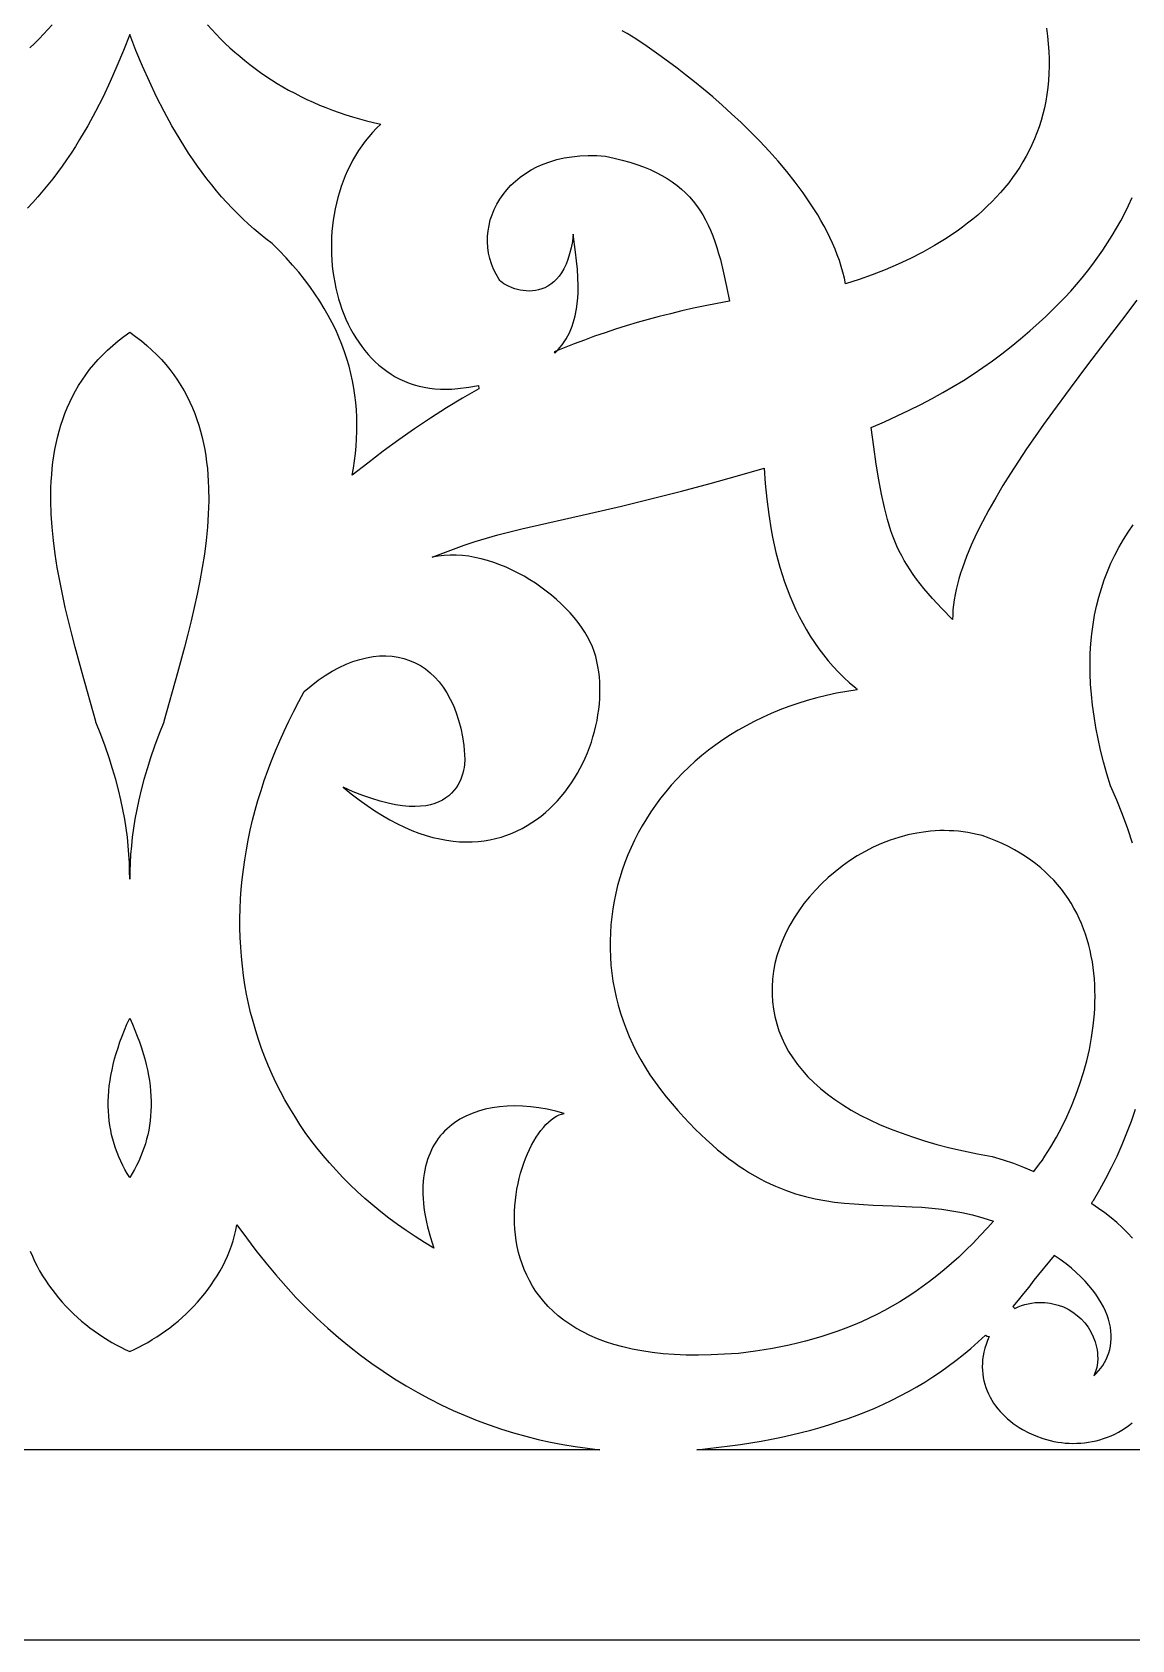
# Model space of a CAD drawing. Extents: x -53 to 63, y 3 to 43.
# Drawn here: x -24.54 to -8.63, y 2.79 to 26.06 of the extents above; entities that cross this region are included whole.
import ezdxf

# ---------------------------------------------------------------- set-up
doc = ezdxf.new("R2010")
doc.units = 0
doc.header["$MEASUREMENT"] = 0
doc.layers.add('LAYER_1', color=18, linetype='CONTINUOUS')

msp = doc.modelspace()

# ---------------------------------------------------------------- linework, layer by layer
at = {"layer": 'LAYER_1'}
for points in [[(-22.009, 26.173), (-21.883, 26.036), (-21.818, 25.969), (-21.751, 25.903), (-21.683, 25.839), (-21.613, 25.776), (-21.541, 25.715), (-21.468, 25.654), (-21.394, 25.596), (-21.318, 25.538), (-21.241, 25.483), (-21.162, 25.428), (-21.081, 25.375), (-20.999, 25.324), (-20.916, 25.274), (-20.832, 25.226), (-20.745, 25.18), (-20.658, 25.135), (-20.569, 25.092), (-20.478, 25.05), (-20.387, 25.01), (-20.294, 24.972), (-20.199, 24.936), (-20.103, 24.902), (-20.006, 24.869), (-19.907, 24.838), (-19.807, 24.809), (-19.706, 24.782), (-19.604, 24.757), (-19.5, 24.734), (-19.5, 24.734), (-19.56, 24.675), (-19.617, 24.614), (-19.672, 24.551), (-19.724, 24.486), (-19.774, 24.42), (-19.82, 24.351), (-19.864, 24.281), (-19.906, 24.209), (-19.944, 24.135), (-19.98, 24.061), (-20.014, 23.985), (-20.044, 23.907), (-20.072, 23.829), (-20.098, 23.75), (-20.121, 23.67), (-20.141, 23.589), (-20.159, 23.508), (-20.175, 23.426), (-20.187, 23.344), (-20.198, 23.261), (-20.205, 23.178), (-20.211, 23.095), (-20.214, 23.012), (-20.214, 22.929), (-20.212, 22.847), (-20.208, 22.765), (-20.201, 22.683), (-20.192, 22.601), (-20.18, 22.52), (-20.166, 22.44), (-20.15, 22.361), (-20.131, 22.283), (-20.11, 22.206), (-20.087, 22.13), (-20.061, 22.055), (-20.033, 21.982), (-20.003, 21.91), (-19.97, 21.839), (-19.936, 21.771), (-19.899, 21.704), (-19.86, 21.639), (-19.818, 21.576), (-19.775, 21.515), (-19.729, 21.456), (-19.682, 21.4), (-19.632, 21.346), (-19.579, 21.294), (-19.525, 21.246), (-19.469, 21.199), (-19.411, 21.156), (-19.35, 21.116), (-19.288, 21.078), (-19.223, 21.044), (-19.156, 21.013), (-19.088, 20.986), (-19.017, 20.962), (-18.945, 20.941), (-18.87, 20.925), (-18.793, 20.911), (-18.715, 20.902), (-18.634, 20.897), (-18.552, 20.896), (-18.468, 20.899), (-18.382, 20.907), (-18.226, 20.926), (-18.082, 20.948), (-18.077, 20.904), (-18.315, 20.767), (-18.549, 20.625), (-18.781, 20.477), (-19.01, 20.323), (-19.238, 20.164), (-19.463, 19.998), (-19.687, 19.828), (-19.911, 19.651), (-19.893, 19.756), (-19.878, 19.862), (-19.865, 19.967), (-19.856, 20.072), (-19.849, 20.178), (-19.845, 20.283), (-19.844, 20.388), (-19.847, 20.494), (-19.852, 20.599), (-19.861, 20.704), (-19.873, 20.809), (-19.889, 20.914), (-19.908, 21.019), (-19.931, 21.124), (-19.958, 21.229), (-19.989, 21.334), (-20.023, 21.439), (-20.062, 21.544), (-20.104, 21.649), (-20.151, 21.754), (-20.202, 21.858), (-20.258, 21.963), (-20.318, 22.067), (-20.382, 22.172), (-20.451, 22.276), (-20.525, 22.381), (-20.604, 22.485), (-20.687, 22.589), (-20.776, 22.694), (-20.869, 22.798), (-20.968, 22.902), (-21.072, 23.006), (-21.16, 23.073), (-21.246, 23.142), (-21.331, 23.213), (-21.413, 23.287), (-21.494, 23.362), (-21.574, 23.439), (-21.651, 23.519), (-21.727, 23.6), (-21.802, 23.683), (-21.875, 23.768), (-21.946, 23.854), (-22.016, 23.943), (-22.084, 24.033), (-22.151, 24.125), (-22.216, 24.219), (-22.28, 24.314), (-22.404, 24.509), (-22.522, 24.711), (-22.636, 24.918), (-22.744, 25.131), (-22.848, 25.349), (-22.947, 25.573), (-23.042, 25.801), (-23.133, 26.033), (-23.223, 25.801), (-23.317, 25.573), (-23.416, 25.349), (-23.519, 25.131), (-23.627, 24.918), (-23.74, 24.711), (-23.858, 24.509), (-23.919, 24.411), (-23.982, 24.314), (-24.046, 24.219), (-24.111, 24.125), (-24.178, 24.033), (-24.247, 23.943), (-24.317, 23.854), (-24.388, 23.768), (-24.461, 23.683), (-24.536, 23.6), (-24.612, 23.519)], [(-24.58, 25.839), (-24.511, 25.903), (-24.444, 25.969), (-24.379, 26.036), (-24.253, 26.173)], [(-9.865, 26.123), (-9.85, 26.009), (-9.838, 25.897), (-9.831, 25.786), (-9.826, 25.678), (-9.826, 25.571), (-9.829, 25.467), (-9.835, 25.364), (-9.845, 25.263), (-9.858, 25.164), (-9.874, 25.066), (-9.894, 24.971), (-9.917, 24.877), (-9.942, 24.785), (-9.971, 24.694), (-10.003, 24.606), (-10.037, 24.519), (-10.075, 24.434), (-10.115, 24.351), (-10.158, 24.269), (-10.203, 24.189), (-10.251, 24.111), (-10.302, 24.035), (-10.355, 23.96), (-10.41, 23.886), (-10.467, 23.815), (-10.527, 23.745), (-10.59, 23.676), (-10.654, 23.609), (-10.72, 23.544), (-10.788, 23.48), (-10.859, 23.418), (-10.931, 23.358), (-11.005, 23.299), (-11.08, 23.241), (-11.158, 23.185), (-11.237, 23.13), (-11.317, 23.077), (-11.483, 22.976), (-11.654, 22.88), (-11.831, 22.789), (-12.011, 22.705), (-12.196, 22.625), (-12.385, 22.552), (-12.576, 22.483), (-12.77, 22.42), (-12.788, 22.505), (-12.809, 22.589), (-12.833, 22.674), (-12.861, 22.758), (-12.891, 22.842), (-12.924, 22.926), (-12.96, 23.009), (-12.998, 23.093), (-13.039, 23.175), (-13.082, 23.257), (-13.128, 23.339), (-13.175, 23.42), (-13.277, 23.581), (-13.386, 23.739), (-13.501, 23.895), (-13.622, 24.048), (-13.748, 24.197), (-13.878, 24.343), (-14.011, 24.485), (-14.147, 24.622), (-14.283, 24.756), (-14.421, 24.884), (-14.558, 25.008), (-14.694, 25.127), (-14.828, 25.24), (-14.959, 25.347), (-15.087, 25.449), (-15.21, 25.544), (-15.44, 25.714), (-15.641, 25.855), (-15.807, 25.966), (-15.931, 26.043), (-16.007, 26.086)], [(-8.556, 22.185), (-8.779, 21.889), (-9.018, 21.576), (-9.267, 21.248), (-9.522, 20.91), (-9.778, 20.563), (-9.904, 20.387), (-10.028, 20.21), (-10.15, 20.033), (-10.268, 19.856), (-10.383, 19.678), (-10.493, 19.502), (-10.598, 19.326), (-10.697, 19.152), (-10.789, 18.979), (-10.875, 18.808), (-10.952, 18.64), (-11.021, 18.475), (-11.081, 18.313), (-11.108, 18.233), (-11.131, 18.154), (-11.153, 18.076), (-11.171, 17.999), (-11.187, 17.924), (-11.2, 17.849), (-11.21, 17.776), (-11.217, 17.703), (-11.221, 17.632), (-11.222, 17.563), (-11.376, 17.72), (-11.514, 17.869), (-11.636, 18.01), (-11.691, 18.078), (-11.743, 18.146), (-11.792, 18.213), (-11.838, 18.281), (-11.881, 18.348), (-11.922, 18.415), (-11.959, 18.484), (-11.995, 18.553), (-12.028, 18.624), (-12.059, 18.697), (-12.088, 18.771), (-12.115, 18.848), (-12.14, 18.927), (-12.165, 19.01), (-12.209, 19.185), (-12.25, 19.375), (-12.289, 19.584), (-12.326, 19.812), (-12.363, 20.064), (-12.402, 20.342), (-12.209, 20.426), (-12.025, 20.51), (-11.849, 20.593), (-11.68, 20.677), (-11.518, 20.761), (-11.362, 20.847), (-11.212, 20.934), (-11.065, 21.024), (-10.923, 21.115), (-10.784, 21.21), (-10.646, 21.308), (-10.511, 21.41), (-10.376, 21.516), (-10.241, 21.626), (-10.105, 21.741), (-9.969, 21.862), (-9.873, 21.95), (-9.779, 22.04), (-9.688, 22.131), (-9.599, 22.223), (-9.513, 22.317), (-9.429, 22.412), (-9.348, 22.509), (-9.269, 22.607), (-9.193, 22.707), (-9.119, 22.808), (-9.048, 22.911), (-8.979, 23.015), (-8.913, 23.12), (-8.849, 23.227), (-8.789, 23.336), (-8.73, 23.446), (-8.675, 23.557), (-8.622, 23.671)], [(-8.617, 14.327), (-8.686, 14.533), (-8.763, 14.739), (-8.847, 14.946), (-8.938, 15.154), (-8.991, 15.329), (-9.038, 15.501), (-9.08, 15.671), (-9.117, 15.837), (-9.149, 16.001), (-9.175, 16.162), (-9.197, 16.321), (-9.213, 16.476), (-9.224, 16.629), (-9.231, 16.779), (-9.232, 16.927), (-9.229, 17.072), (-9.22, 17.214), (-9.207, 17.354), (-9.189, 17.49), (-9.166, 17.625), (-9.138, 17.757), (-9.106, 17.886), (-9.069, 18.012), (-9.027, 18.136), (-8.981, 18.258), (-8.93, 18.377), (-8.875, 18.493), (-8.815, 18.607), (-8.75, 18.719), (-8.682, 18.828), (-8.608, 18.935)], [(-8.617, 8.606), (-8.689, 8.684), (-8.764, 8.76), (-8.844, 8.833), (-8.929, 8.904), (-9.018, 8.973), (-9.111, 9.039), (-9.209, 9.103), (-9.202, 9.128), (-9.197, 9.138), (-9.184, 9.154), (-9.092, 9.311), (-9.003, 9.47), (-8.92, 9.631), (-8.841, 9.796), (-8.767, 9.963), (-8.698, 10.132), (-8.634, 10.303), (-8.575, 10.477)], [(-24.573, 8.42), (-24.542, 8.347), (-24.509, 8.275), (-24.474, 8.204), (-24.436, 8.134), (-24.396, 8.065), (-24.353, 7.998), (-24.309, 7.932), (-24.262, 7.868), (-24.214, 7.805), (-24.164, 7.744), (-24.112, 7.684), (-24.058, 7.626), (-24.003, 7.569), (-23.947, 7.514), (-23.889, 7.46), (-23.83, 7.409), (-23.77, 7.359), (-23.709, 7.311), (-23.647, 7.265), (-23.585, 7.221), (-23.522, 7.179), (-23.393, 7.1), (-23.328, 7.064), (-23.263, 7.03), (-23.198, 6.999), (-23.133, 6.969), (-23.067, 6.999), (-23.002, 7.03), (-22.936, 7.064), (-22.871, 7.1), (-22.806, 7.139), (-22.742, 7.179), (-22.678, 7.221), (-22.615, 7.265), (-22.553, 7.311), (-22.492, 7.359), (-22.432, 7.409), (-22.373, 7.46), (-22.315, 7.514), (-22.258, 7.569), (-22.203, 7.626), (-22.15, 7.684), (-22.098, 7.744), (-22.047, 7.805), (-21.999, 7.868), (-21.952, 7.932), (-21.908, 7.998), (-21.865, 8.065), (-21.825, 8.134), (-21.787, 8.204), (-21.752, 8.275), (-21.719, 8.347), (-21.689, 8.42), (-21.661, 8.495), (-21.636, 8.57), (-21.614, 8.647), (-21.595, 8.725), (-21.58, 8.803), (-21.444, 8.612), (-21.305, 8.428), (-21.164, 8.249), (-21.02, 8.077), (-20.874, 7.911), (-20.726, 7.75), (-20.575, 7.596), (-20.422, 7.448), (-20.267, 7.306), (-20.11, 7.169), (-19.952, 7.039), (-19.791, 6.914), (-19.629, 6.795), (-19.465, 6.681), (-19.299, 6.573), (-19.132, 6.471), (-18.964, 6.374), (-18.794, 6.282), (-18.623, 6.196), (-18.451, 6.116), (-18.278, 6.04), (-18.104, 5.97), (-17.929, 5.905), (-17.753, 5.845), (-17.576, 5.791), (-17.399, 5.741), (-17.221, 5.696), (-17.043, 5.657), (-16.864, 5.622), (-16.685, 5.592), (-16.505, 5.567), (-16.326, 5.546), (-23.133, 5.546), (-29.935, 5.546)], [(-8.178, 5.546), (-14.923, 5.546), (-14.604, 5.581), (-14.448, 5.601), (-14.294, 5.623), (-14.142, 5.647), (-13.993, 5.672), (-13.845, 5.7), (-13.699, 5.729), (-13.556, 5.761), (-13.414, 5.795), (-13.274, 5.83), (-13.137, 5.869), (-13.001, 5.909), (-12.867, 5.952), (-12.735, 5.997), (-12.605, 6.045), (-12.476, 6.096), (-12.349, 6.149), (-12.224, 6.204), (-12.101, 6.263), (-11.98, 6.324), (-11.86, 6.388), (-11.742, 6.455), (-11.625, 6.525), (-11.51, 6.599), (-11.397, 6.675), (-11.285, 6.754), (-11.174, 6.837), (-11.065, 6.923), (-10.958, 7.013), (-10.852, 7.106), (-10.748, 7.202), (-10.723, 7.192), (-10.694, 7.183), (-10.718, 7.127), (-10.738, 7.071), (-10.755, 7.015), (-10.769, 6.96), (-10.779, 6.905), (-10.787, 6.851), (-10.791, 6.798), (-10.792, 6.745), (-10.79, 6.693), (-10.785, 6.642), (-10.778, 6.592), (-10.768, 6.542), (-10.755, 6.494), (-10.74, 6.446), (-10.722, 6.399), (-10.702, 6.353), (-10.679, 6.308), (-10.654, 6.265), (-10.628, 6.222), (-10.599, 6.181), (-10.568, 6.14), (-10.535, 6.101), (-10.5, 6.064), (-10.463, 6.027), (-10.425, 5.992), (-10.385, 5.958), (-10.344, 5.926), (-10.301, 5.896), (-10.257, 5.866), (-10.211, 5.839), (-10.117, 5.788), (-10.018, 5.745), (-9.915, 5.708), (-9.809, 5.679), (-9.755, 5.667), (-9.701, 5.657), (-9.646, 5.649), (-9.591, 5.643), (-9.536, 5.64), (-9.48, 5.638), (-9.424, 5.639), (-9.368, 5.642), (-9.312, 5.647), (-9.257, 5.654), (-9.201, 5.664), (-9.146, 5.676), (-9.09, 5.69), (-9.036, 5.707), (-8.982, 5.727), (-8.928, 5.748), (-8.875, 5.773), (-8.823, 5.8), (-8.771, 5.83), (-8.721, 5.862), (-8.671, 5.898), (-8.622, 5.936)], [(-53.042, 2.794), (63.41, 2.794)]]:
    msp.add_lwpolyline(points, dxfattribs=at)
for points in [[(-16.988, 21.436), (-16.979, 21.419), (-16.941, 21.458), (-16.906, 21.498), (-16.874, 21.539), (-16.844, 21.582), (-16.816, 21.625), (-16.791, 21.67), (-16.768, 21.715), (-16.748, 21.762), (-16.729, 21.809), (-16.712, 21.858), (-16.698, 21.908), (-16.685, 21.958), (-16.665, 22.062), (-16.652, 22.169), (-16.644, 22.28), (-16.643, 22.395), (-16.646, 22.512), (-16.653, 22.632), (-16.664, 22.755), (-16.678, 22.881), (-16.712, 23.14), (-16.726, 23.037), (-16.743, 22.942), (-16.765, 22.855), (-16.789, 22.776), (-16.817, 22.705), (-16.848, 22.641), (-16.882, 22.583), (-16.918, 22.532), (-16.956, 22.488), (-16.996, 22.449), (-17.037, 22.416), (-17.08, 22.388), (-17.124, 22.366), (-17.169, 22.348), (-17.214, 22.334), (-17.259, 22.325), (-17.304, 22.32), (-17.349, 22.318), (-17.393, 22.319), (-17.436, 22.323), (-17.479, 22.33), (-17.519, 22.339), (-17.558, 22.35), (-17.595, 22.362), (-17.662, 22.391), (-17.718, 22.423), (-17.741, 22.44), (-17.76, 22.456), (-17.776, 22.472), (-17.787, 22.487), (-17.83, 22.56), (-17.867, 22.635), (-17.897, 22.711), (-17.921, 22.789), (-17.939, 22.868), (-17.95, 22.948), (-17.955, 23.028), (-17.953, 23.108), (-17.946, 23.188), (-17.932, 23.267), (-17.913, 23.346), (-17.887, 23.423), (-17.856, 23.499), (-17.819, 23.574), (-17.777, 23.646), (-17.728, 23.716), (-17.674, 23.783), (-17.615, 23.848), (-17.55, 23.909), (-17.48, 23.966), (-17.404, 24.02), (-17.324, 24.07), (-17.238, 24.115), (-17.147, 24.155), (-17.051, 24.19), (-16.95, 24.22), (-16.844, 24.244), (-16.733, 24.262), (-16.618, 24.274), (-16.498, 24.28), (-16.373, 24.278), (-16.244, 24.269), (-16.122, 24.243), (-16.006, 24.214), (-15.896, 24.183), (-15.792, 24.15), (-15.694, 24.114), (-15.601, 24.076), (-15.513, 24.035), (-15.43, 23.992), (-15.353, 23.946), (-15.28, 23.897), (-15.211, 23.847), (-15.146, 23.793), (-15.086, 23.737), (-15.03, 23.679), (-14.977, 23.618), (-14.928, 23.554), (-14.881, 23.488), (-14.839, 23.419), (-14.799, 23.348), (-14.761, 23.273), (-14.726, 23.197), (-14.694, 23.117), (-14.664, 23.035), (-14.635, 22.95), (-14.608, 22.862), (-14.583, 22.772), (-14.537, 22.582), (-14.494, 22.382), (-14.453, 22.171), (-14.629, 22.138), (-14.802, 22.104), (-14.972, 22.068), (-15.14, 22.03), (-15.305, 21.99), (-15.468, 21.949), (-15.629, 21.906), (-15.788, 21.86), (-15.945, 21.814), (-16.099, 21.765), (-16.252, 21.714), (-16.403, 21.662), (-16.552, 21.608), (-16.699, 21.552), (-16.844, 21.495)], [(-23.133, 21.722), (-23.047, 21.66), (-22.964, 21.597), (-22.886, 21.531), (-22.812, 21.464), (-22.741, 21.395), (-22.674, 21.325), (-22.611, 21.253), (-22.551, 21.18), (-22.495, 21.105), (-22.442, 21.029), (-22.392, 20.951), (-22.346, 20.873), (-22.303, 20.792), (-22.263, 20.711), (-22.226, 20.629), (-22.192, 20.545), (-22.161, 20.46), (-22.133, 20.375), (-22.108, 20.288), (-22.085, 20.2), (-22.065, 20.112), (-22.047, 20.022), (-22.032, 19.932), (-22.019, 19.841), (-22.009, 19.749), (-22.001, 19.657), (-21.995, 19.564), (-21.991, 19.47), (-21.989, 19.281), (-21.995, 19.09), (-22.008, 18.898), (-22.027, 18.705), (-22.052, 18.511), (-22.082, 18.317), (-22.117, 18.122), (-22.156, 17.928), (-22.198, 17.735), (-22.244, 17.543), (-22.291, 17.352), (-22.34, 17.163), (-22.442, 16.791), (-22.639, 16.085), (-22.639, 16.078), (-22.709, 15.9), (-22.773, 15.728), (-22.83, 15.562), (-22.881, 15.402), (-22.927, 15.247), (-22.966, 15.097), (-23.001, 14.952), (-23.031, 14.811), (-23.057, 14.674), (-23.078, 14.541), (-23.095, 14.412), (-23.109, 14.285), (-23.119, 14.161), (-23.126, 14.04), (-23.131, 13.921), (-23.133, 13.804), (-23.134, 13.921), (-23.138, 14.04), (-23.144, 14.161), (-23.154, 14.285), (-23.167, 14.412), (-23.184, 14.541), (-23.205, 14.674), (-23.23, 14.811), (-23.26, 14.952), (-23.295, 15.097), (-23.335, 15.247), (-23.38, 15.402), (-23.431, 15.562), (-23.488, 15.728), (-23.551, 15.9), (-23.622, 16.078), (-23.622, 16.085), (-23.821, 16.791), (-23.922, 17.163), (-23.972, 17.352), (-24.019, 17.543), (-24.065, 17.735), (-24.107, 17.928), (-24.146, 18.122), (-24.181, 18.317), (-24.211, 18.511), (-24.236, 18.705), (-24.255, 18.898), (-24.268, 19.09), (-24.274, 19.281), (-24.272, 19.47), (-24.268, 19.564), (-24.262, 19.657), (-24.254, 19.749), (-24.244, 19.841), (-24.231, 19.932), (-24.216, 20.022), (-24.198, 20.112), (-24.178, 20.2), (-24.156, 20.288), (-24.13, 20.375), (-24.102, 20.46), (-24.071, 20.545), (-24.037, 20.629), (-24.001, 20.711), (-23.961, 20.792), (-23.918, 20.873), (-23.872, 20.951), (-23.822, 21.029), (-23.769, 21.105), (-23.713, 21.18), (-23.654, 21.253), (-23.59, 21.325), (-23.524, 21.395), (-23.453, 21.464), (-23.379, 21.531), (-23.301, 21.597), (-23.219, 21.66)], [(-13.95, 19.756), (-13.935, 19.532), (-13.913, 19.307), (-13.884, 19.084), (-13.848, 18.863), (-13.827, 18.753), (-13.804, 18.643), (-13.779, 18.535), (-13.751, 18.427), (-13.721, 18.321), (-13.689, 18.215), (-13.655, 18.11), (-13.618, 18.007), (-13.578, 17.904), (-13.536, 17.803), (-13.491, 17.704), (-13.443, 17.606), (-13.392, 17.509), (-13.339, 17.414), (-13.282, 17.321), (-13.222, 17.229), (-13.159, 17.14), (-13.093, 17.052), (-13.024, 16.966), (-12.951, 16.883), (-12.875, 16.802), (-12.795, 16.723), (-12.712, 16.646), (-12.625, 16.572), (-12.616, 16.565), (-12.611, 16.558), (-12.605, 16.544), (-12.755, 16.521), (-12.902, 16.495), (-13.046, 16.464), (-13.187, 16.429), (-13.326, 16.391), (-13.461, 16.349), (-13.594, 16.304), (-13.724, 16.255), (-13.85, 16.203), (-13.974, 16.147), (-14.095, 16.088), (-14.212, 16.026), (-14.327, 15.961), (-14.438, 15.893), (-14.546, 15.822), (-14.651, 15.749), (-14.753, 15.672), (-14.852, 15.593), (-14.947, 15.512), (-15.039, 15.428), (-15.128, 15.342), (-15.213, 15.253), (-15.295, 15.163), (-15.374, 15.07), (-15.449, 14.975), (-15.52, 14.878), (-15.589, 14.78), (-15.653, 14.68), (-15.714, 14.578), (-15.771, 14.474), (-15.825, 14.369), (-15.875, 14.263), (-15.922, 14.156), (-15.964, 14.047), (-16.003, 13.937), (-16.038, 13.826), (-16.07, 13.714), (-16.097, 13.601), (-16.121, 13.488), (-16.141, 13.374), (-16.156, 13.259), (-16.168, 13.144), (-16.176, 13.028), (-16.18, 12.912), (-16.18, 12.795), (-16.176, 12.679), (-16.167, 12.562), (-16.155, 12.446), (-16.138, 12.33), (-16.117, 12.213), (-16.092, 12.097), (-16.063, 11.982), (-16.029, 11.867), (-15.991, 11.752), (-15.949, 11.638), (-15.902, 11.525), (-15.851, 11.413), (-15.796, 11.301), (-15.736, 11.191), (-15.671, 11.081), (-15.602, 10.973), (-15.529, 10.866), (-15.45, 10.76), (-15.368, 10.656), (-15.282, 10.553), (-15.197, 10.455), (-15.113, 10.361), (-15.03, 10.272), (-14.947, 10.187), (-14.865, 10.107), (-14.784, 10.03), (-14.704, 9.958), (-14.624, 9.889), (-14.545, 9.825), (-14.467, 9.763), (-14.389, 9.706), (-14.312, 9.652), (-14.236, 9.601), (-14.16, 9.554), (-14.084, 9.509), (-14.009, 9.468), (-13.935, 9.429), (-13.861, 9.393), (-13.787, 9.36), (-13.714, 9.33), (-13.641, 9.302), (-13.496, 9.252), (-13.353, 9.212), (-13.211, 9.178), (-13.069, 9.152), (-12.929, 9.131), (-12.789, 9.115), (-12.649, 9.103), (-12.51, 9.094), (-12.37, 9.087), (-12.091, 9.077), (-11.809, 9.064), (-11.667, 9.055), (-11.523, 9.043), (-11.379, 9.027), (-11.233, 9.006), (-11.086, 8.979), (-10.936, 8.945), (-10.785, 8.904), (-10.631, 8.854), (-10.718, 8.757), (-10.821, 8.645), (-10.925, 8.537), (-11.029, 8.434), (-11.134, 8.335), (-11.239, 8.241), (-11.344, 8.15), (-11.45, 8.063), (-11.556, 7.981), (-11.663, 7.902), (-11.771, 7.827), (-11.879, 7.755), (-11.988, 7.687), (-12.098, 7.623), (-12.208, 7.562), (-12.318, 7.504), (-12.43, 7.449), (-12.542, 7.398), (-12.655, 7.349), (-12.769, 7.304), (-12.883, 7.261), (-12.998, 7.221), (-13.114, 7.184), (-13.231, 7.15), (-13.349, 7.118), (-13.467, 7.088), (-13.587, 7.061), (-13.707, 7.036), (-13.828, 7.013), (-13.95, 6.992), (-14.073, 6.973), (-14.323, 6.941), (-14.524, 6.927), (-14.717, 6.917), (-14.902, 6.914), (-15.08, 6.916), (-15.25, 6.924), (-15.413, 6.936), (-15.569, 6.954), (-15.718, 6.976), (-15.86, 7.003), (-15.996, 7.034), (-16.124, 7.069), (-16.247, 7.109), (-16.362, 7.153), (-16.472, 7.2), (-16.575, 7.251), (-16.673, 7.305), (-16.764, 7.362), (-16.85, 7.423), (-16.93, 7.486), (-17.005, 7.552), (-17.074, 7.62), (-17.139, 7.691), (-17.198, 7.764), (-17.252, 7.838), (-17.301, 7.915), (-17.346, 7.993), (-17.386, 8.073), (-17.422, 8.154), (-17.453, 8.235), (-17.48, 8.318), (-17.503, 8.402), (-17.523, 8.486), (-17.538, 8.571), (-17.55, 8.655), (-17.558, 8.74), (-17.563, 8.825), (-17.564, 8.909), (-17.563, 8.992), (-17.558, 9.076), (-17.551, 9.158), (-17.54, 9.239), (-17.528, 9.319), (-17.512, 9.397), (-17.495, 9.474), (-17.475, 9.55), (-17.453, 9.623), (-17.429, 9.694), (-17.403, 9.763), (-17.375, 9.83), (-17.346, 9.893), (-17.315, 9.955), (-17.283, 10.013), (-17.25, 10.068), (-17.216, 10.119), (-17.181, 10.167), (-17.145, 10.212), (-17.108, 10.252), (-17.071, 10.289), (-17.033, 10.321), (-16.995, 10.349), (-16.957, 10.373), (-16.919, 10.391), (-16.881, 10.405), (-16.843, 10.414), (-16.967, 10.447), (-17.089, 10.474), (-17.209, 10.495), (-17.328, 10.51), (-17.445, 10.52), (-17.559, 10.523), (-17.67, 10.52), (-17.779, 10.511), (-17.884, 10.496), (-17.986, 10.475), (-18.084, 10.447), (-18.178, 10.414), (-18.267, 10.375), (-18.352, 10.329), (-18.431, 10.278), (-18.469, 10.25), (-18.505, 10.22), (-18.54, 10.189), (-18.574, 10.156), (-18.606, 10.122), (-18.637, 10.087), (-18.666, 10.049), (-18.693, 10.011), (-18.719, 9.97), (-18.743, 9.929), (-18.765, 9.885), (-18.786, 9.84), (-18.805, 9.794), (-18.822, 9.746), (-18.838, 9.696), (-18.851, 9.645), (-18.863, 9.593), (-18.872, 9.539), (-18.88, 9.483), (-18.885, 9.426), (-18.889, 9.367), (-18.89, 9.307), (-18.89, 9.245), (-18.887, 9.182), (-18.882, 9.117), (-18.874, 9.051), (-18.865, 8.983), (-18.853, 8.913), (-18.838, 8.842), (-18.822, 8.77), (-18.781, 8.62), (-18.73, 8.464), (-18.867, 8.546), (-19.001, 8.63), (-19.131, 8.717), (-19.257, 8.806), (-19.38, 8.897), (-19.5, 8.99), (-19.616, 9.085), (-19.729, 9.183), (-19.839, 9.282), (-19.945, 9.383), (-20.047, 9.486), (-20.146, 9.59), (-20.242, 9.697), (-20.334, 9.805), (-20.423, 9.915), (-20.509, 10.027), (-20.591, 10.14), (-20.67, 10.255), (-20.745, 10.372), (-20.817, 10.49), (-20.885, 10.609), (-20.95, 10.73), (-21.012, 10.852), (-21.07, 10.976), (-21.125, 11.1), (-21.176, 11.226), (-21.224, 11.354), (-21.268, 11.482), (-21.309, 11.611), (-21.347, 11.742), (-21.382, 11.874), (-21.412, 12.006), (-21.44, 12.14), (-21.464, 12.274), (-21.485, 12.41), (-21.502, 12.546), (-21.516, 12.683), (-21.526, 12.82), (-21.533, 12.959), (-21.537, 13.098), (-21.537, 13.237), (-21.534, 13.377), (-21.528, 13.518), (-21.518, 13.659), (-21.504, 13.801), (-21.488, 13.943), (-21.468, 14.085), (-21.444, 14.228), (-21.417, 14.371), (-21.387, 14.514), (-21.353, 14.658), (-21.316, 14.801), (-21.276, 14.945), (-21.232, 15.088), (-21.185, 15.232), (-21.134, 15.376), (-21.08, 15.519), (-21.023, 15.663), (-20.962, 15.806), (-20.898, 15.949), (-20.83, 16.092), (-20.759, 16.235), (-20.685, 16.377), (-20.607, 16.519), (-20.506, 16.605), (-20.404, 16.683), (-20.302, 16.753), (-20.201, 16.815), (-20.1, 16.869), (-20, 16.916), (-19.901, 16.955), (-19.803, 16.986), (-19.706, 17.01), (-19.611, 17.027), (-19.517, 17.036), (-19.426, 17.038), (-19.336, 17.032), (-19.249, 17.019), (-19.164, 16.999), (-19.081, 16.971), (-19.002, 16.937), (-18.926, 16.895), (-18.853, 16.847), (-18.783, 16.792), (-18.717, 16.729), (-18.655, 16.66), (-18.596, 16.584), (-18.542, 16.501), (-18.493, 16.412), (-18.448, 16.316), (-18.407, 16.213), (-18.372, 16.104), (-18.342, 15.988), (-18.317, 15.866), (-18.298, 15.737), (-18.285, 15.603), (-18.283, 15.538), (-18.288, 15.463), (-18.294, 15.423), (-18.301, 15.381), (-18.312, 15.339), (-18.325, 15.296), (-18.341, 15.253), (-18.36, 15.21), (-18.383, 15.167), (-18.409, 15.126), (-18.439, 15.086), (-18.474, 15.048), (-18.512, 15.013), (-18.555, 14.98), (-18.603, 14.95), (-18.656, 14.923), (-18.714, 14.9), (-18.778, 14.882), (-18.847, 14.868), (-18.922, 14.859), (-19.003, 14.855), (-19.09, 14.858), (-19.184, 14.866), (-19.284, 14.882), (-19.392, 14.904), (-19.507, 14.934), (-19.629, 14.971), (-19.758, 15.017), (-19.896, 15.071), (-20.041, 15.135), (-19.926, 15.04), (-19.811, 14.952), (-19.698, 14.87), (-19.586, 14.795), (-19.476, 14.726), (-19.367, 14.663), (-19.259, 14.606), (-19.153, 14.556), (-19.049, 14.511), (-18.946, 14.471), (-18.844, 14.438), (-18.744, 14.409), (-18.645, 14.386), (-18.549, 14.368), (-18.453, 14.355), (-18.36, 14.347), (-18.268, 14.343), (-18.178, 14.344), (-18.09, 14.35), (-18.003, 14.36), (-17.919, 14.374), (-17.836, 14.392), (-17.755, 14.414), (-17.676, 14.44), (-17.599, 14.47), (-17.524, 14.503), (-17.451, 14.54), (-17.38, 14.58), (-17.311, 14.623), (-17.244, 14.669), (-17.179, 14.718), (-17.116, 14.769), (-17.056, 14.824), (-16.997, 14.881), (-16.941, 14.94), (-16.887, 15.001), (-16.836, 15.065), (-16.786, 15.13), (-16.739, 15.198), (-16.695, 15.267), (-16.653, 15.338), (-16.613, 15.41), (-16.575, 15.483), (-16.541, 15.558), (-16.508, 15.633), (-16.478, 15.71), (-16.451, 15.788), (-16.427, 15.866), (-16.405, 15.944), (-16.385, 16.023), (-16.369, 16.103), (-16.355, 16.182), (-16.343, 16.261), (-16.335, 16.341), (-16.329, 16.42), (-16.326, 16.498), (-16.326, 16.577), (-16.329, 16.654), (-16.335, 16.731), (-16.343, 16.807), (-16.355, 16.881), (-16.37, 16.955), (-16.387, 17.027), (-16.408, 17.098), (-16.435, 17.169), (-16.468, 17.24), (-16.505, 17.311), (-16.547, 17.382), (-16.594, 17.452), (-16.644, 17.521), (-16.699, 17.59), (-16.758, 17.658), (-16.821, 17.724), (-16.887, 17.79), (-16.956, 17.853), (-17.028, 17.915), (-17.103, 17.974), (-17.18, 18.032), (-17.26, 18.087), (-17.342, 18.139), (-17.425, 18.189), (-17.511, 18.236), (-17.597, 18.279), (-17.685, 18.319), (-17.774, 18.356), (-17.864, 18.389), (-17.954, 18.417), (-18.045, 18.442), (-18.135, 18.462), (-18.226, 18.478), (-18.316, 18.489), (-18.406, 18.495), (-18.495, 18.495), (-18.583, 18.491), (-18.669, 18.481), (-18.754, 18.465), (-18.601, 18.525), (-18.447, 18.583), (-18.291, 18.638), (-18.132, 18.691), (-17.969, 18.741), (-17.803, 18.788), (-17.633, 18.833), (-17.458, 18.875), (-16.478, 19.098), (-16.016, 19.206), (-15.572, 19.314), (-15.144, 19.422), (-14.732, 19.531), (-14.334, 19.642)], [(-10.046, 9.575), (-9.962, 9.684), (-9.922, 9.739), (-9.886, 9.794), (-9.801, 9.929), (-9.719, 10.069), (-9.641, 10.215), (-9.568, 10.365), (-9.499, 10.52), (-9.436, 10.679), (-9.378, 10.841), (-9.326, 11.006), (-9.281, 11.173), (-9.242, 11.341), (-9.21, 11.511), (-9.186, 11.682), (-9.169, 11.853), (-9.164, 11.938), (-9.161, 12.023), (-9.16, 12.108), (-9.161, 12.193), (-9.164, 12.277), (-9.169, 12.361), (-9.177, 12.444), (-9.187, 12.527), (-9.199, 12.609), (-9.214, 12.691), (-9.232, 12.771), (-9.251, 12.851), (-9.274, 12.931), (-9.299, 13.009), (-9.327, 13.086), (-9.357, 13.162), (-9.39, 13.237), (-9.426, 13.311), (-9.465, 13.383), (-9.506, 13.455), (-9.551, 13.524), (-9.598, 13.593), (-9.648, 13.66), (-9.702, 13.725), (-9.759, 13.788), (-9.818, 13.85), (-9.881, 13.911), (-9.947, 13.969), (-10.017, 14.025), (-10.09, 14.08), (-10.166, 14.132), (-10.245, 14.182), (-10.328, 14.23), (-10.415, 14.276), (-10.505, 14.319), (-10.598, 14.361), (-10.695, 14.399), (-10.796, 14.436), (-10.865, 14.453), (-10.933, 14.467), (-11.001, 14.48), (-11.07, 14.49), (-11.138, 14.498), (-11.206, 14.503), (-11.274, 14.506), (-11.342, 14.508), (-11.409, 14.507), (-11.476, 14.504), (-11.543, 14.499), (-11.609, 14.492), (-11.741, 14.472), (-11.871, 14.444), (-12, 14.41), (-12.125, 14.368), (-12.249, 14.32), (-12.37, 14.266), (-12.487, 14.206), (-12.602, 14.14), (-12.713, 14.069), (-12.821, 13.993), (-12.924, 13.912), (-13.023, 13.827), (-13.118, 13.738), (-13.208, 13.645), (-13.293, 13.549), (-13.373, 13.45), (-13.447, 13.348), (-13.516, 13.244), (-13.579, 13.137), (-13.635, 13.029), (-13.685, 12.919), (-13.728, 12.808), (-13.765, 12.696), (-13.794, 12.584), (-13.815, 12.471), (-13.829, 12.359), (-13.835, 12.247), (-13.835, 12.137), (-13.828, 12.028), (-13.814, 11.921), (-13.794, 11.815), (-13.768, 11.711), (-13.735, 11.609), (-13.695, 11.508), (-13.649, 11.409), (-13.596, 11.312), (-13.536, 11.217), (-13.469, 11.124), (-13.396, 11.034), (-13.316, 10.945), (-13.229, 10.859), (-13.134, 10.774), (-13.033, 10.693), (-12.925, 10.613), (-12.81, 10.536), (-12.688, 10.462), (-12.558, 10.39), (-12.421, 10.321), (-12.278, 10.255), (-12.126, 10.191), (-11.968, 10.131), (-11.802, 10.073), (-11.629, 10.018), (-11.448, 9.966), (-11.26, 9.918), (-11.065, 9.873), (-10.862, 9.83), (-10.651, 9.792), (-10.49, 9.743), (-10.341, 9.692), (-10.196, 9.637)], [(-23.133, 11.791), (-23.093, 11.704), (-23.057, 11.617), (-23.023, 11.532), (-22.992, 11.448), (-22.963, 11.365), (-22.938, 11.283), (-22.915, 11.202), (-22.894, 11.122), (-22.876, 11.043), (-22.861, 10.965), (-22.848, 10.888), (-22.838, 10.812), (-22.831, 10.737), (-22.826, 10.663), (-22.823, 10.59), (-22.823, 10.518), (-22.825, 10.447), (-22.83, 10.377), (-22.837, 10.307), (-22.846, 10.239), (-22.858, 10.171), (-22.872, 10.104), (-22.888, 10.039), (-22.906, 9.974), (-22.927, 9.909), (-22.95, 9.846), (-22.975, 9.784), (-23.002, 9.722), (-23.032, 9.661), (-23.064, 9.601), (-23.097, 9.542), (-23.133, 9.484), (-23.169, 9.542), (-23.202, 9.601), (-23.234, 9.661), (-23.263, 9.722), (-23.291, 9.784), (-23.316, 9.846), (-23.339, 9.909), (-23.36, 9.974), (-23.378, 10.039), (-23.394, 10.104), (-23.408, 10.171), (-23.42, 10.239), (-23.429, 10.307), (-23.436, 10.377), (-23.441, 10.447), (-23.443, 10.518), (-23.443, 10.59), (-23.44, 10.663), (-23.435, 10.737), (-23.428, 10.812), (-23.417, 10.888), (-23.405, 10.965), (-23.389, 11.043), (-23.372, 11.122), (-23.351, 11.202), (-23.328, 11.283), (-23.302, 11.365), (-23.274, 11.448), (-23.243, 11.532), (-23.209, 11.617), (-23.172, 11.704)], [(-10.351, 7.619), (-10.322, 7.591), (-10.274, 7.614), (-10.226, 7.633), (-10.177, 7.648), (-10.127, 7.66), (-10.078, 7.669), (-10.028, 7.675), (-9.979, 7.677), (-9.93, 7.677), (-9.889, 7.676), (-9.848, 7.672), (-9.808, 7.667), (-9.769, 7.66), (-9.692, 7.64), (-9.618, 7.612), (-9.547, 7.578), (-9.481, 7.538), (-9.418, 7.491), (-9.361, 7.439), (-9.308, 7.381), (-9.261, 7.319), (-9.221, 7.252), (-9.186, 7.182), (-9.159, 7.107), (-9.148, 7.069), (-9.138, 7.03), (-9.131, 6.99), (-9.126, 6.949), (-9.123, 6.908), (-9.122, 6.867), (-9.125, 6.802), (-9.136, 6.738), (-9.154, 6.676), (-9.18, 6.616), (-9.143, 6.651), (-9.108, 6.688), (-9.077, 6.727), (-9.048, 6.767), (-9.022, 6.81), (-8.999, 6.854), (-8.978, 6.9), (-8.961, 6.948), (-8.948, 6.997), (-8.937, 7.047), (-8.93, 7.099), (-8.927, 7.152), (-8.927, 7.206), (-8.931, 7.262), (-8.938, 7.318), (-8.95, 7.376), (-8.966, 7.434), (-8.985, 7.493), (-9.009, 7.553), (-9.038, 7.613), (-9.07, 7.674), (-9.108, 7.736), (-9.15, 7.797), (-9.196, 7.86), (-9.248, 7.922), (-9.304, 7.985), (-9.365, 8.047), (-9.432, 8.11), (-9.503, 8.173), (-9.58, 8.235), (-9.663, 8.297), (-9.751, 8.359), (-10.046, 8), (-10.119, 7.901), (-10.195, 7.805), (-10.272, 7.711)]]:
    msp.add_lwpolyline(points, close=True, dxfattribs=at)

doc.saveas('drawing.dxf')
